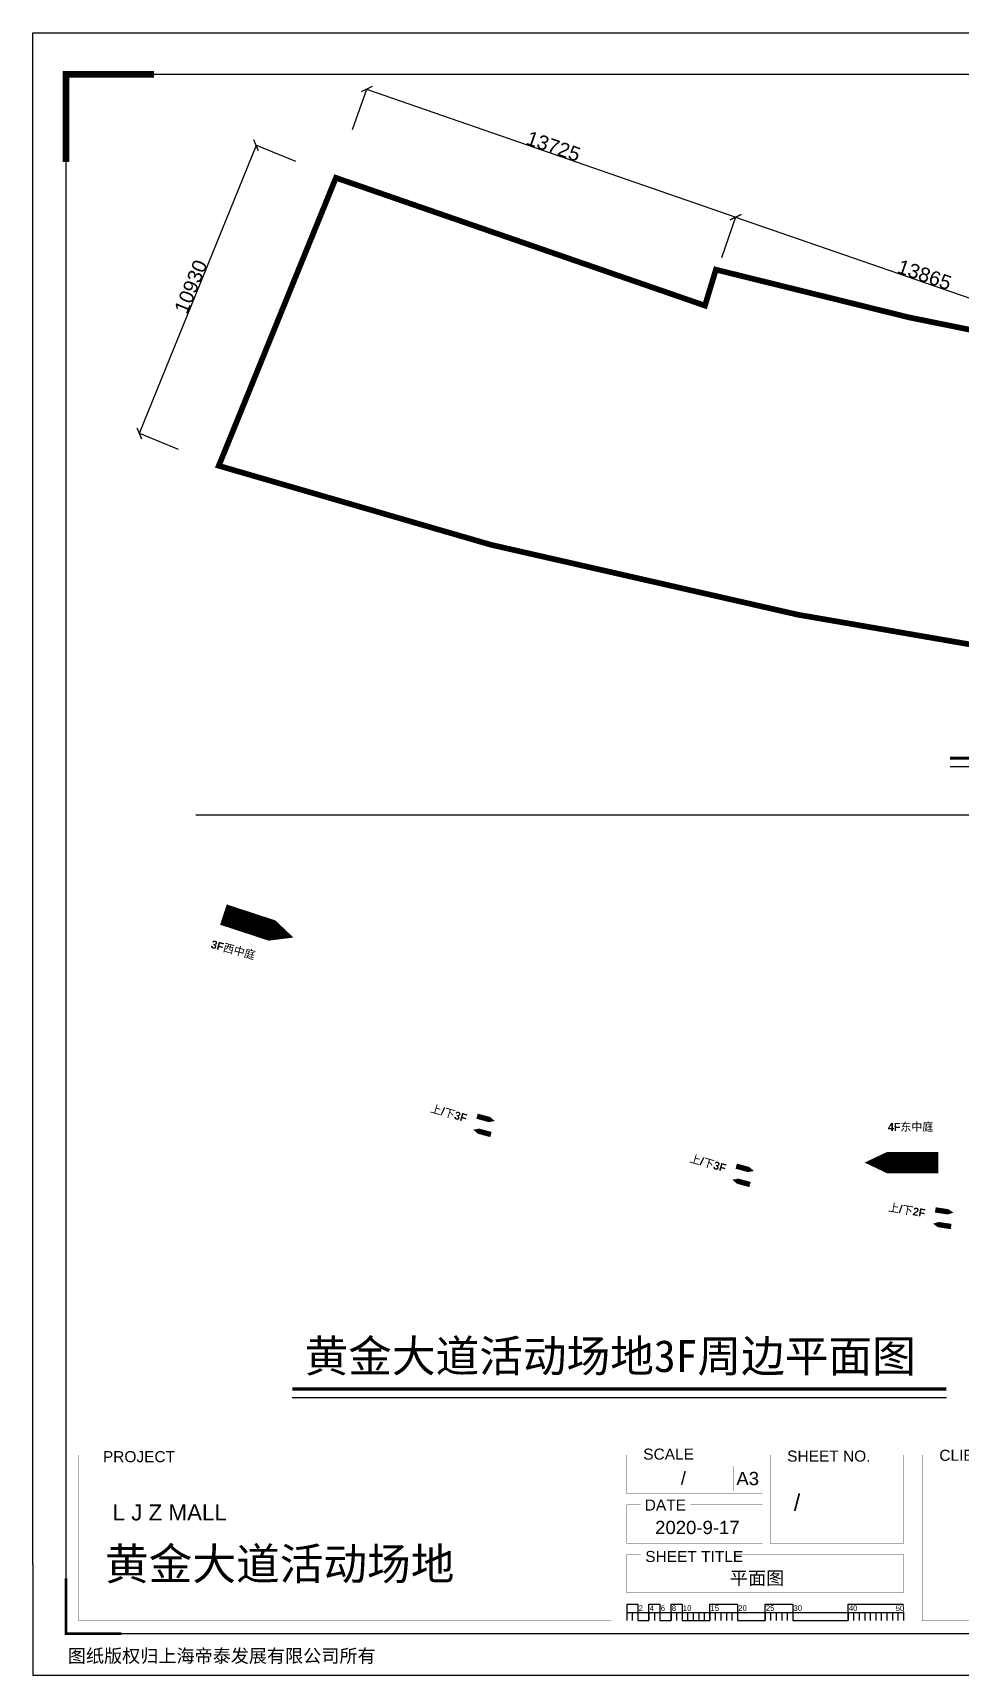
# Model space of a CAD drawing. Header units: inches. Extents: x 23272 to 104920, y -50549 to 7188.
# Drawn here: x 23272 to 55924, y -50549 to 7188 of the extents above; entities that cross this region are included whole.
import ezdxf
from ezdxf.enums import TextEntityAlignment as Align

# ---------------------------------------------------------------- set-up
doc = ezdxf.new("R2010")
doc.units = ezdxf.units.IN
doc.header["$MEASUREMENT"] = 0
doc.layers.add('DIM', color=3, linetype='Continuous')
doc.layers.add('WALL', color=255, linetype='Continuous')
doc.styles.get("Standard").update_dxf_attribs({"font": 'arial.ttf'})
doc.dimstyles.new('DIM-200MM', dxfattribs={"dimtxt": 200, "dimasz": 120, "dimexe": 10, "dimexo": 10, "dimgap": 0.7, "dimtad": 1, "dimdec": 0, "dimrnd": 5, "dimzin": 1, "dimdsep": 46, "dimtxsty": 'Standard', "dimblk": 'OBLIQUE', "dimcen": 0.5, "dimdle": 1, "dimclrd": 256, "dimclre": 256, "dimclrt": 7, "dimaunit": 1, "dimadec": 0, "dimazin": 0, "dimtfac": 1, "dimtdec": 0, "dimtix": 1, "dimtmove": 2, "dimatfit": 3, "dimfxl": 0, "dimtolj": 1, "dimtzin": 1, "dimarcsym": 0})

# ---------------------------------------------------------------- blocks, each defined once
blk = doc.blocks.new('_Oblique')
at = {"color": 0, "linetype": 'ByBlock', "lineweight": -2}
blk.add_line((-0.5, -0.5), (0.5, 0.5), dxfattribs=at)
blk = doc.blocks.new('*D39')
at = {"layer": 'DEFPOINTS', "color": 0, "transparency": 16777216}
for p in [(33920, 2091), (47966, 711), (46888, -2401)]:
    blk.add_point(p, dxfattribs=at)
at = {"layer": 'DIM', "lineweight": -2, "transparency": 16777216}
for p, q in [((34507, 3787), (35002, 5213)), ((34998, 5204), (47967, 711)), ((47475, -706), (47970, 721))]:
    blk.add_line(p, q, dxfattribs=at)
at = {"layer": 'DIM', "lineweight": -2, "transparency": 16777216, "xscale": 300, "yscale": 300, "zscale": 300}
for p, rotation in [((34998, 5204), 160.8916408576946), ((47966, 711), 340.8916408576946)]:
    blk.add_blockref('_Oblique', p, dxfattribs=dict(at, rotation=rotation))
at = {"layer": 'DIM', "color": 7, "transparency": 16777216, "insert": (41566, 3200), "char_height": 500, "attachment_point": 5, "rotation": 340.89164}
blk.add_mtext('\\A1;13725', dxfattribs=at)
blk = doc.blocks.new('*D40')
at = {"layer": 'DEFPOINTS', "color": 0, "transparency": 16777216}
for p in [(46888, -2401), (61070, -3828), (59992, -6941)]:
    blk.add_point(p, dxfattribs=at)
at = {"layer": 'DIM', "lineweight": -2, "transparency": 16777216}
for p, q in [((47475, -706), (47970, 721)), ((47965, 712), (61071, -3829)), ((60579, -5246), (61073, -3819))]:
    blk.add_line(p, q, dxfattribs=at)
at = {"layer": 'DIM', "lineweight": -2, "transparency": 16777216, "xscale": 300, "yscale": 300, "zscale": 300}
for p, rotation in [((47966, 711), 160.8916408576946), ((61070, -3828), 340.8916408576946)]:
    blk.add_blockref('_Oblique', p, dxfattribs=dict(at, rotation=rotation))
at = {"layer": 'DIM', "color": 7, "transparency": 16777216, "insert": (54602, -1316), "char_height": 500, "attachment_point": 5, "rotation": 340.89164}
blk.add_mtext('\\A1;13865', dxfattribs=at)
blk = doc.blocks.new('*D41')
at = {"layer": 'DEFPOINTS', "color": 0, "transparency": 16777216}
for p in [(33920, 2091), (27003, -6894), (29804, -8033)]:
    blk.add_point(p, dxfattribs=at)
at = {"layer": 'DIM', "lineweight": -2, "transparency": 16777216}
for p, q in [((31119, 3231), (27003, -6895)), ((32509, 2665), (31110, 3234)), ((28392, -7459), (26994, -6890))]:
    blk.add_line(p, q, dxfattribs=at)
at = {"layer": 'DIM', "lineweight": -2, "transparency": 16777216, "xscale": 300, "yscale": 300, "zscale": 300}
for p, rotation in [((31119, 3230), 67.87473978112105), ((27003, -6894), 247.8747397811211)]:
    blk.add_blockref('_Oblique', p, dxfattribs=dict(at, rotation=rotation))
at = {"layer": 'DIM', "color": 7, "transparency": 16777216, "insert": (28824, -1735), "char_height": 500, "attachment_point": 5, "rotation": 67.87474}
blk.add_mtext('\\A1;10930', dxfattribs=at)

msp = doc.modelspace()

# ---------------------------------------------------------------- linework, layer by layer
msp.add_line((28997.9, -20304.7), (99088.3, -20304.7))
at = {"color": 8}
msp.add_line((44140.5, -48340.8), (53860.5, -48340.8), dxfattribs=at)
for points in [[(23271.8, -46660.7), (23271.8, 7188.1), (101031.8, 7188.1)], [(55499.9, -18608.4), (73812.1, -18608.4)], [(32388.4, -40784.5), (55370.9, -40784.5)], [(23271.8, -46660.7), (23271.8, -50548.7), (101031.8, -50548.7)], [(44140.5, -48049.2), (44140.5, -48632.4)], [(44529.3, -48340.8), (44529.3, -48632.4)], [(48028.5, -48340.8), (48028.5, -48632.4)], [(49000.5, -48340.8), (49000.5, -48632.4)], [(53860.5, -48340.8), (53860.5, -48632.4)]]:
    msp.add_lwpolyline(points)
for points, const_width in [([(24438.2, 2642.6), (24438.2, 5730.1), (27525.8, 5730.1)], 233.3), ([(55499.9, -18312.7), (73812.1, -18312.7)], 112.5), ([(32388.4, -40488.8), (55370.9, -40488.8)], 112.5), ([(28305.4, -42809.9), (43586, -42809.9), (43586, -48640.7), (24888.2, -48640.7), (24888.2, -42809.9), (25540, -42809.9)], 9.72), ([(46675.3, -42809.9), (48903.3, -42809.9), (48903.3, -44170.7), (44140.5, -44170.7), (44140.5, -42809.9), (44626.5, -42809.9)], 9.72), ([(47903.3, -43199.9), (47903.3, -44066.5)], 9.72), ([(52722.1, -42809.9), (53860.5, -42809.9), (53860.5, -45920.3), (49194.9, -45920.3), (49194.9, -42809.9), (49583.7, -42809.9)], 9.72), ([(57262, -42809.9), (86101.5, -42809.9), (86101.5, -48640.7), (54517.9, -48640.7), (54517.9, -42809.9), (55042.5, -42809.9)], 9.72), ([(46372, -44559.5), (48903.3, -44559.5), (48903.3, -45920.3), (44140.5, -45920.3), (44140.5, -44559.5), (44626.5, -44559.5)], 9.72), ([(47922.5, -46309.1), (53860.5, -46309.1), (53860.5, -47650.1), (44140.5, -47650.1), (44140.5, -46309.1), (44626.5, -46309.1)], 9.72), ([(24438.2, -47146.7), (24438.2, -49090.7), (26382.2, -49090.7)], 97.2), ([(44529.3, -48049.2), (44529.3, -48340.8)], 19.4), ([(44918.1, -48049.2), (44918.1, -48340.8)], 19.4), ([(45306.9, -48049.2), (45306.9, -48340.8)], 19.4), ([(45695.7, -48049.2), (45695.7, -48340.8)], 19.4), ([(46084.5, -48049.2), (46084.5, -48340.8)], 19.4), ([(47056.5, -48049.2), (47056.5, -48340.8)], 19.4), ([(48028.5, -48049.2), (48028.5, -48340.8)], 19.4), ([(49000.5, -48049.2), (49000.5, -48340.8)], 19.4), ([(49972.5, -48049.2), (49972.5, -48340.8)], 19.4), ([(51916.5, -48049.2), (51916.5, -48340.8)], 19.4), ([(53860.5, -48049.2), (53860.5, -48340.8)], 19.4)]:
    msp.add_lwpolyline(points, dxfattribs=dict(const_width=const_width))
msp.add_lwpolyline([(24438.2, 5730.1), (103753.4, 5730.1), (103753.4, -49090.7), (24438.2, -49090.7)], close=True)
at = {"color": 240, "true_color": 0xed1f24}
for points in [[(29967.7, -23810.9, 750, 750, 0), (30923, -24124, 1500, 0, 0), (32427.7, -24617, 0, 0, 0)], [(38879.5, -30897.8, 187.5, 187.5, 0), (39122, -30963.7, 375, 0, 0), (39504, -31067.5, 0, 0, 0)], [(39366.6, -31542.8, 187.5, 187.5, 0), (39124, -31476.9, 375, 0, 0), (38742, -31373.1, 0, 0, 0)], [(55084.1, -32530.1, 750, 750, 0), (54078.8, -32530.1, 1500, 0, 0), (52495.4, -32530.1, 0, 0, 0)], [(47985, -32655, 187.5, 187.5, 0), (48227.5, -32720.9, 375, 0, 0), (48609.5, -32824.7, 0, 0, 0)], [(48472, -33300, 187.5, 187.5, 0), (48229.5, -33234.1, 375, 0, 0), (47847.5, -33130.2, 0, 0, 0)], [(54980.6, -34191.9, 187.5, 187.5, 0), (55229, -34230, 375, 0, 0), (55620.3, -34290, 0, 0, 0)], [(55537.4, -34777.7, 187.5, 187.5, 0), (55288.9, -34739.6, 375, 0, 0), (54897.7, -34679.6, 0, 0, 0)]]:
    msp.add_lwpolyline(points, format="xyseb", dxfattribs=at)
at = {"color": 8}
for points in [[(44140.5, -48049.2), (44529.3, -48049.2), (44529.3, -48632.4), (44918.1, -48632.4), (44918.1, -48049.2), (45306.9, -48049.2), (45306.9, -48632.4), (45695.7, -48632.4), (45695.7, -48049.2), (46084.5, -48049.2), (46084.5, -48632.4), (47056.5, -48632.4), (47056.5, -48049.2), (48028.5, -48049.2), (48028.5, -48632.4), (49000.5, -48632.4), (49000.5, -48049.2), (49972.5, -48049.2), (49972.5, -48632.4), (51916.5, -48632.4), (51916.5, -48049.2), (53860.5, -48049.2)], [(44334.9, -48340.8), (44334.9, -48632.4)], [(44918.1, -48340.8), (44918.1, -48632.4)], [(45112.5, -48340.8), (45112.5, -48632.4)], [(45306.9, -48340.8), (45306.9, -48632.4)], [(45695.7, -48340.8), (45695.7, -48632.4)], [(45890.1, -48340.8), (45890.1, -48632.4)], [(46084.5, -48340.8), (46084.5, -48632.4)], [(46278.9, -48340.8), (46278.9, -48632.4)], [(46473.3, -48340.8), (46473.3, -48632.4)], [(46667.7, -48340.8), (46667.7, -48632.4)], [(46862.1, -48340.8), (46862.1, -48632.4)], [(47056.5, -48340.8), (47056.5, -48632.4)], [(47250.9, -48340.8), (47250.9, -48632.4)], [(47445.3, -48340.8), (47445.3, -48632.4)], [(47639.7, -48340.8), (47639.7, -48632.4)], [(47834.1, -48340.8), (47834.1, -48632.4)], [(49194.9, -48340.8), (49194.9, -48632.4)], [(49389.3, -48340.8), (49389.3, -48632.4)], [(49583.7, -48340.8), (49583.7, -48632.4)], [(49778.1, -48340.8), (49778.1, -48632.4)], [(49972.5, -48340.8), (49972.5, -48632.4)], [(51916.5, -48340.8), (51916.5, -48632.4)], [(52110.9, -48340.8), (52110.9, -48632.4)], [(52305.3, -48340.8), (52305.3, -48632.4)], [(52499.7, -48340.8), (52499.7, -48632.4)], [(52694.1, -48340.8), (52694.1, -48632.4)], [(52888.5, -48340.8), (52888.5, -48632.4)], [(53082.9, -48340.8), (53082.9, -48632.4)], [(53277.3, -48340.8), (53277.3, -48632.4)], [(53471.7, -48340.8), (53471.7, -48632.4)], [(53666.1, -48340.8), (53666.1, -48632.4)]]:
    msp.add_lwpolyline(points, dxfattribs=at)
at = {"layer": 'WALL', "const_width": 200}
msp.add_lwpolyline([(71726.8, -5738.1), (62726.8, -4469.5), (60891.4, -4199.2), (54058, -2815.5), (47271.2, -1137.4), (46888.1, -2401.2), (33920.2, 2091.5), (29804, -8032.7), (39365.4, -10808.8), (44019.9, -11869.7), (44019.9, -11869.6), (50156.4, -13268.3), (58062.5, -14633.8), (59249.3, -9901), (68142.5, -11958.9), (76444.6, -13768.5), (89726.8, -16452.1), (98726.8, -16772.8), (98726.8, -8845.3), (89648.5, -8287.1), (80726.8, -7259.5)], close=True, dxfattribs=at)

# ---------------------------------------------------------------- texts
for s, height, p in [('PROJECT', 388.8, (25733.1, -43061.6)), ('SCALE', 388.8, (44718.8, -42972.8)), ('SHEET NO.', 388.8, (49776.1, -43042.2)), ('CLIENT', 388.8, (55123, -43013.2)), ('A3', 466.56, (47990.4, -43868.8)), ('DATE', 388.8, (44772.1, -44762.5)), ('SHEET TITLE', 388.8, (44789.5, -46570.9)), ('2', 194.4, (44555.9, -48289.7)), ('4', 194.4, (44944.7, -48289.7)), ('6', 194.4, (45333.5, -48289.7)), ('8', 194.4, (45722.3, -48289.7)), ('10', 194.4, (46111.1, -48289.7)), ('15', 194.4, (47083.1, -48289.7)), ('20', 194.4, (48055.1, -48289.7)), ('25', 194.4, (49027.1, -48289.7)), ('30', 194.4, (49999.1, -48289.7)), ('40', 194.4, (51943.1, -48289.7)), ('50', 194.4, (53588.6, -48296.6)), ('图纸版权归上海帝泰发展有限公司所有', 466.56, (24497.8, -50103.7))]:
    msp.add_text(s, height=height).set_placement(p)
at = {"color": 240, "true_color": 0xed1f24, "char_height": 281.25, "width": 4797.312, "attachment_point": 1}
for s, insert, rotation in [('{\\fDengXian|b1|i0|c134|p2;3F西中庭}', (29579.2, -24705.9), 345.057183), ('{\\fDengXian|b1|i0|c134|p2;上/下3F}', (37294.4, -30474.3), 343.763279), ('{\\fDengXian|b1|i0|c134|p2;上/下3F}', (46399.9, -32231.4), 343.763279), ('{\\fDengXian|b1|i0|c134|p2;上/下2F}', (53357.8, -33950.1), 350.25059)]:
    msp.add_mtext(s, dxfattribs=dict(at, insert=insert, rotation=rotation))
at = {"color": 240, "true_color": 0xed1f24, "insert": (53316.7, -31132.5), "char_height": 281.25, "width": 4797.312, "attachment_point": 1}
msp.add_mtext('{\\fDengXian|b1|i0|c134|p2;4F东中庭}', dxfattribs=at)
at = {"attachment_point": 1}
for s, insert, char_height, width in [('{\\fSimSun|b0|i0|c134|p2;黄金大道活动场地3F周边平面图}', (32817.3, -38766.8), 1125, 23081.786), ('L J Z MALL', (26071, -44547.6), 562.5, 15318.185)]:
    msp.add_mtext(s, dxfattribs=dict(at, insert=insert, char_height=char_height, width=width))
for tag, text, p in [('/', 'AS NOTED', (46218.6, -43861.5)), ('2020-9-17', '2020-7-22', (48107, -45589.5))]:
    msp.add_attdef(tag, text=text, height=466.56).set_placement(p, align=Align.RIGHT)
for tag, p, s, height in [('/', (50009.2, -44769.4), 'SHEET NO.', 583.2), ('黄金大道活动场地', (25807.5, -47198.1), '###############', 1125), ('平面图', (47763.3, -47368.7), 'SHEET-TITLE', 466.56)]:
    msp.add_attdef(tag, p, s, height=height)

# ---------------------------------------------------------------- dimensions: what is measured, and where the dimension line sits
at = {"layer": 'DIM'}
for p1, p2, distance, picture, middle in [((33920.2, 2091.5), (46888.1, -2401.2), 3294, '*D39', (41566.3, 3199.7)), ((33920.2, 2091.5), (29804, -8032.7), -3023.7, '*D41', (28823.7, -1735.3)), ((46888.1, -2401.2), (59991.5, -6940.8), 3294, '*D40', (54602, -1316.5))]:
    dim = msp.add_aligned_dim(p1=p1, p2=p2, distance=distance, dimstyle='DIM-200MM', override={"dimtxt": 500, "dimasz": 300, "dimfxl": 1500}, dxfattribs=at)
    dim.commit()
    dim.dimension.update_dxf_attribs({"geometry": picture, "text_midpoint": middle})

doc.saveas('drawing.dxf')
